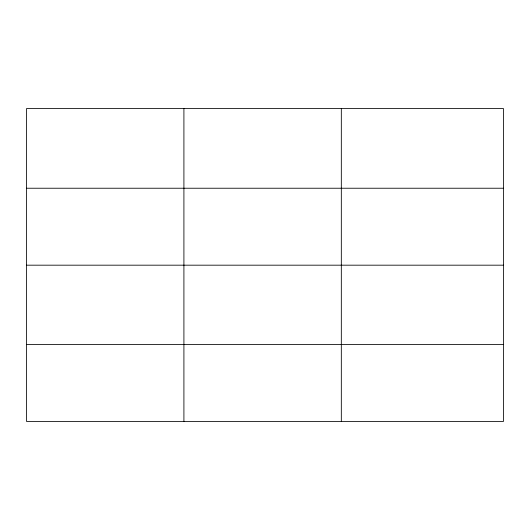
<?xml version="1.0" encoding="UTF-8"?>
<svg xmlns="http://www.w3.org/2000/svg" width="530" height="530" viewBox="0 0 530 530"><rect width="100%" height="100%" fill="white"/><g stroke="black" fill="none" stroke-linecap="round" stroke-linejoin="round"><path stroke-width="0.79" d="M503.5 265.179L503.5 108.59L26.5 108.59L26.5 421.41L503.5 421.41L503.5 265.179L26.5 265.179M26.5 188.23L503.5 188.23M26.5 344.46L503.5 344.46M341.32 108.59L341.32 421.41M183.91 108.59L183.91 421.41"/></g></svg>
